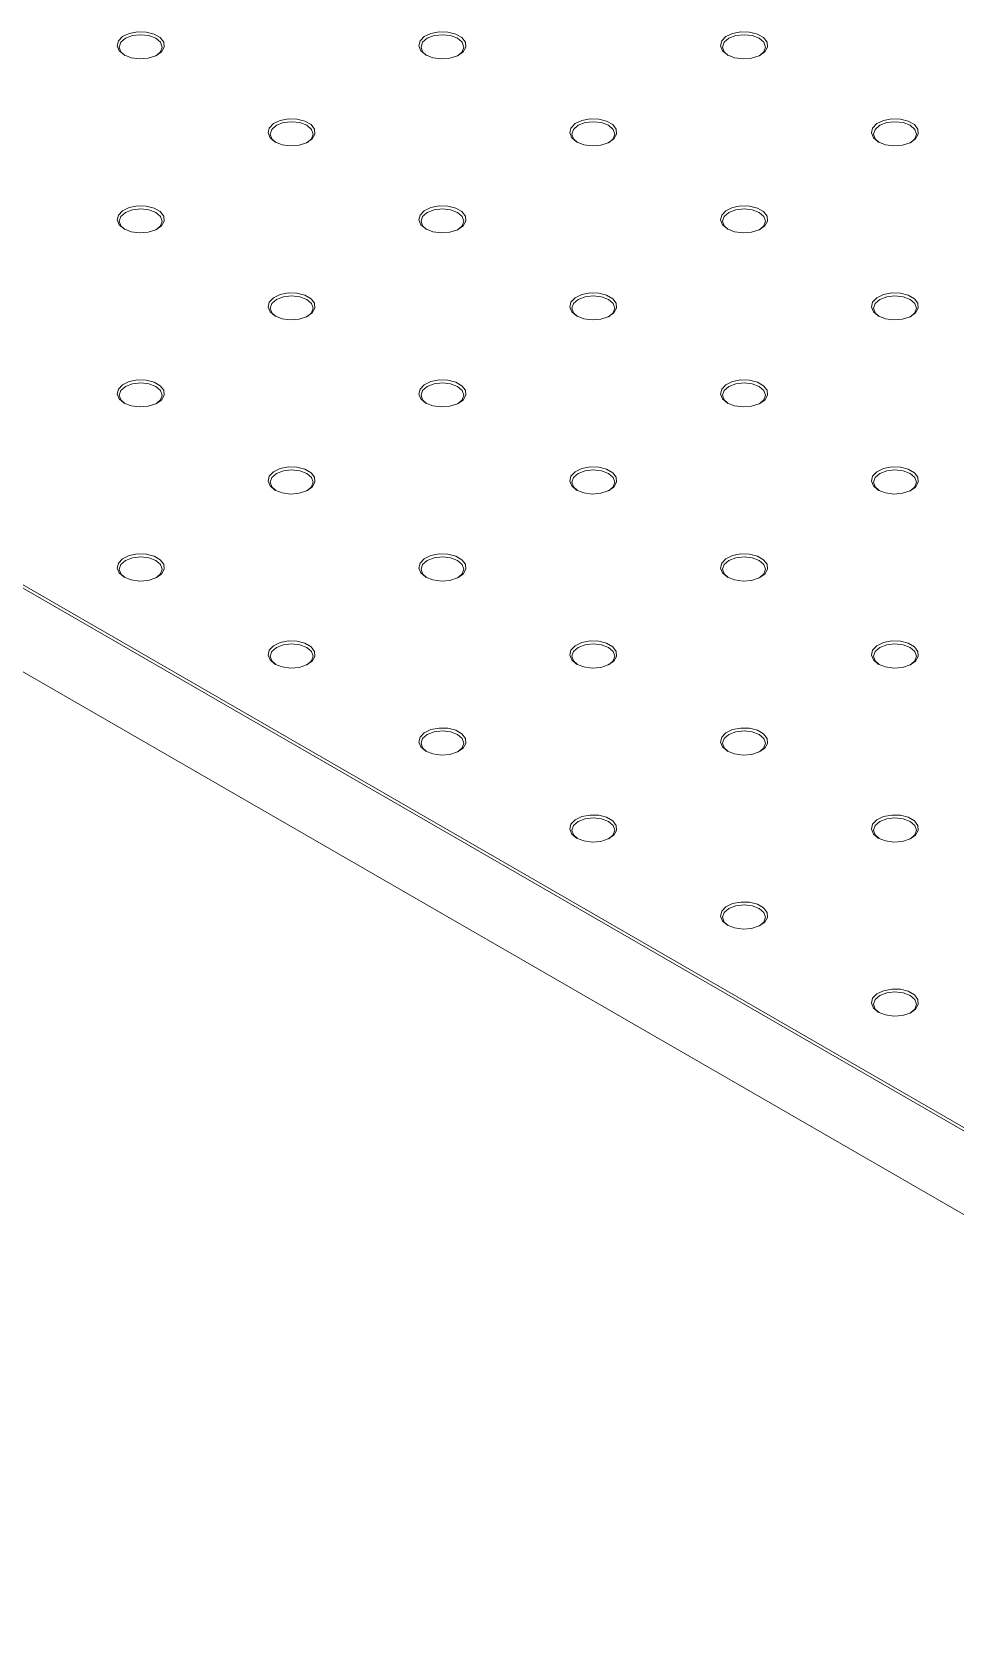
# Model space of a CAD drawing. Header units: inches. Extents: x 0.1 to 10.9, y 0 to 8.5.
# Drawn here: x 7.729 to 8.123, y 6.992 to 7.671 of the extents above; entities that cross this region are included whole.
import ezdxf

# ---------------------------------------------------------------- set-up
doc = ezdxf.new("R2010")
doc.units = ezdxf.units.IN
doc.header["$MEASUREMENT"] = 0

msp = doc.modelspace()

# ---------------------------------------------------------------- linework, layer by layer
at = {"color": 7, "linetype": 'Continuous', "lineweight": 18}
for p, q in [((9.63171, 6.33292), (7.33362, 7.65959)), ((7.33426, 7.6607), (9.63236, 6.33404)), ((7.33362, 7.62396), (9.63171, 6.29729)), ((9.63236, 6.29692), (7.33426, 7.62359))]:
    msp.add_line(p, q, dxfattribs=at)
at = {"color": 7, "linetype": 'Continuous', "lineweight": 18, "flags": 128}
for points in [[(7.76846, 7.66087), (7.76637, 7.66263), (7.76552, 7.6647), (7.76603, 7.66681), (7.76783, 7.66867), (7.77067, 7.67003), (7.77417, 7.67071), (7.77786, 7.67061), (7.78124, 7.66975), (7.78385, 7.66825), (7.78534, 7.6663), (7.78551, 7.66417), (7.78433, 7.66215), (7.78198, 7.66051), (7.77875, 7.65947), (7.77509, 7.65918), (7.7715, 7.65966), (7.76846, 7.66087)], [(7.78233, 7.66068), (7.784, 7.66221), (7.78469, 7.66423), (7.784, 7.66624), (7.78202, 7.66796), (7.77905, 7.6691), (7.77556, 7.6695), (7.77206, 7.6691), (7.7691, 7.66796), (7.76712, 7.66624), (7.76642, 7.66423), (7.76712, 7.66221), (7.76879, 7.66068)], [(7.89702, 7.66087), (7.89493, 7.66263), (7.89409, 7.6647), (7.8946, 7.66681), (7.8964, 7.66867), (7.89924, 7.67003), (7.90274, 7.67071), (7.90642, 7.67061), (7.9098, 7.66975), (7.91241, 7.66825), (7.9139, 7.6663), (7.91407, 7.66417), (7.9129, 7.66215), (7.91054, 7.66051), (7.90732, 7.65947), (7.90366, 7.65918), (7.90007, 7.65966), (7.89702, 7.66087)], [(7.91089, 7.66068), (7.91256, 7.66221), (7.91326, 7.66423), (7.91256, 7.66624), (7.91058, 7.66796), (7.90762, 7.6691), (7.90412, 7.6695), (7.90063, 7.6691), (7.89766, 7.66796), (7.89568, 7.66624), (7.89499, 7.66423), (7.89568, 7.66221), (7.89736, 7.66068)], [(8.02559, 7.66087), (8.0235, 7.66263), (8.02265, 7.6647), (8.02316, 7.66681), (8.02496, 7.66867), (8.0278, 7.67003), (8.0313, 7.67071), (8.03499, 7.67061), (8.03837, 7.66975), (8.04098, 7.66825), (8.04247, 7.6663), (8.04264, 7.66417), (8.04146, 7.66215), (8.03911, 7.66051), (8.03588, 7.65947), (8.03222, 7.65918), (8.02863, 7.65966), (8.02559, 7.66087)], [(8.03946, 7.66068), (8.04113, 7.66221), (8.04182, 7.66423), (8.04113, 7.66624), (8.03915, 7.66796), (8.03618, 7.6691), (8.03269, 7.6695), (8.02919, 7.6691), (8.02623, 7.66796), (8.02425, 7.66624), (8.02355, 7.66423), (8.02425, 7.66221), (8.02592, 7.66068)], [(7.83274, 7.62376), (7.83065, 7.62552), (7.82981, 7.62759), (7.83032, 7.6297), (7.83211, 7.63156), (7.83495, 7.63293), (7.83845, 7.6336), (7.84214, 7.6335), (7.84552, 7.63264), (7.84813, 7.63114), (7.84962, 7.62919), (7.84979, 7.62706), (7.84862, 7.62504), (7.84626, 7.6234), (7.84303, 7.62236), (7.83938, 7.62207), (7.83578, 7.62255), (7.83274, 7.62376)], [(7.84661, 7.62357), (7.84828, 7.6251), (7.84898, 7.62712), (7.84828, 7.62913), (7.8463, 7.63085), (7.84334, 7.63199), (7.83984, 7.63239), (7.83634, 7.63199), (7.83338, 7.63085), (7.8314, 7.62913), (7.8307, 7.62712), (7.8314, 7.6251), (7.83307, 7.62357)], [(7.9613, 7.62376), (7.95922, 7.62552), (7.95837, 7.62759), (7.95888, 7.6297), (7.96068, 7.63156), (7.96352, 7.63293), (7.96702, 7.6336), (7.97071, 7.6335), (7.97408, 7.63264), (7.97669, 7.63114), (7.97818, 7.62919), (7.97836, 7.62706), (7.97718, 7.62504), (7.97482, 7.6234), (7.9716, 7.62236), (7.96794, 7.62207), (7.96435, 7.62255), (7.9613, 7.62376)], [(7.97517, 7.62357), (7.97685, 7.6251), (7.97754, 7.62712), (7.97685, 7.62913), (7.97487, 7.63085), (7.9719, 7.63199), (7.96841, 7.63239), (7.96491, 7.63199), (7.96195, 7.63085), (7.95996, 7.62913), (7.95927, 7.62712), (7.95996, 7.6251), (7.96164, 7.62357)], [(8.08987, 7.62376), (8.08778, 7.62552), (8.08694, 7.62759), (8.08745, 7.6297), (8.08924, 7.63156), (8.09208, 7.63293), (8.09558, 7.6336), (8.09927, 7.6335), (8.10265, 7.63264), (8.10526, 7.63114), (8.10675, 7.62919), (8.10692, 7.62706), (8.10575, 7.62504), (8.10339, 7.6234), (8.10016, 7.62236), (8.09651, 7.62207), (8.09291, 7.62255), (8.08987, 7.62376)], [(8.10374, 7.62357), (8.10541, 7.6251), (8.10611, 7.62712), (8.10541, 7.62913), (8.10343, 7.63085), (8.10047, 7.63199), (8.09697, 7.63239), (8.09347, 7.63199), (8.09051, 7.63085), (8.08853, 7.62913), (8.08783, 7.62712), (8.08853, 7.6251), (8.0902, 7.62357)], [(7.76846, 7.58665), (7.76637, 7.58841), (7.76552, 7.59048), (7.76603, 7.59259), (7.76783, 7.59445), (7.77067, 7.59582), (7.77417, 7.59649), (7.77786, 7.59639), (7.78124, 7.59553), (7.78385, 7.59403), (7.78534, 7.59208), (7.78551, 7.58995), (7.78433, 7.58793), (7.78198, 7.58629), (7.77875, 7.58525), (7.77509, 7.58496), (7.7715, 7.58544), (7.76846, 7.58665)], [(7.78233, 7.58646), (7.784, 7.58799), (7.78469, 7.59001), (7.784, 7.59203), (7.78202, 7.59374), (7.77905, 7.59488), (7.77556, 7.59528), (7.77206, 7.59488), (7.7691, 7.59374), (7.76712, 7.59203), (7.76642, 7.59001), (7.76712, 7.58799), (7.76879, 7.58646)], [(7.89702, 7.58665), (7.89493, 7.58841), (7.89409, 7.59048), (7.8946, 7.59259), (7.8964, 7.59445), (7.89924, 7.59582), (7.90274, 7.59649), (7.90642, 7.59639), (7.9098, 7.59553), (7.91241, 7.59403), (7.9139, 7.59208), (7.91407, 7.58995), (7.9129, 7.58793), (7.91054, 7.58629), (7.90732, 7.58525), (7.90366, 7.58496), (7.90007, 7.58544), (7.89702, 7.58665)], [(7.91089, 7.58646), (7.91256, 7.58799), (7.91326, 7.59001), (7.91256, 7.59203), (7.91058, 7.59374), (7.90762, 7.59488), (7.90412, 7.59528), (7.90063, 7.59488), (7.89766, 7.59374), (7.89568, 7.59203), (7.89499, 7.59001), (7.89568, 7.58799), (7.89736, 7.58646)], [(8.02559, 7.58665), (8.0235, 7.58841), (8.02265, 7.59048), (8.02316, 7.59259), (8.02496, 7.59445), (8.0278, 7.59582), (8.0313, 7.59649), (8.03499, 7.59639), (8.03837, 7.59553), (8.04098, 7.59403), (8.04247, 7.59208), (8.04264, 7.58995), (8.04146, 7.58793), (8.03911, 7.58629), (8.03588, 7.58525), (8.03222, 7.58496), (8.02863, 7.58544), (8.02559, 7.58665)], [(8.03946, 7.58646), (8.04113, 7.58799), (8.04182, 7.59001), (8.04113, 7.59203), (8.03915, 7.59374), (8.03618, 7.59488), (8.03269, 7.59528), (8.02919, 7.59488), (8.02623, 7.59374), (8.02425, 7.59203), (8.02355, 7.59001), (8.02425, 7.58799), (8.02592, 7.58646)], [(7.83274, 7.54954), (7.83065, 7.5513), (7.82981, 7.55337), (7.83032, 7.55548), (7.83211, 7.55734), (7.83495, 7.55871), (7.83845, 7.55938), (7.84214, 7.55928), (7.84552, 7.55842), (7.84813, 7.55692), (7.84962, 7.55497), (7.84979, 7.55284), (7.84862, 7.55082), (7.84626, 7.54918), (7.84303, 7.54814), (7.83938, 7.54785), (7.83578, 7.54833), (7.83274, 7.54954)], [(7.84661, 7.54935), (7.84828, 7.55088), (7.84898, 7.5529), (7.84828, 7.55492), (7.8463, 7.55663), (7.84334, 7.55777), (7.83984, 7.55817), (7.83634, 7.55777), (7.83338, 7.55663), (7.8314, 7.55492), (7.8307, 7.5529), (7.8314, 7.55088), (7.83307, 7.54935)], [(7.9613, 7.54954), (7.95922, 7.5513), (7.95837, 7.55337), (7.95888, 7.55548), (7.96068, 7.55734), (7.96352, 7.55871), (7.96702, 7.55938), (7.97071, 7.55928), (7.97408, 7.55842), (7.97669, 7.55692), (7.97818, 7.55497), (7.97836, 7.55284), (7.97718, 7.55082), (7.97482, 7.54918), (7.9716, 7.54814), (7.96794, 7.54785), (7.96435, 7.54833), (7.9613, 7.54954)], [(7.97517, 7.54935), (7.97685, 7.55088), (7.97754, 7.5529), (7.97685, 7.55492), (7.97487, 7.55663), (7.9719, 7.55777), (7.96841, 7.55817), (7.96491, 7.55777), (7.96195, 7.55663), (7.95996, 7.55492), (7.95927, 7.5529), (7.95996, 7.55088), (7.96164, 7.54935)], [(8.08987, 7.54954), (8.08778, 7.5513), (8.08694, 7.55337), (8.08745, 7.55548), (8.08924, 7.55734), (8.09208, 7.55871), (8.09558, 7.55938), (8.09927, 7.55928), (8.10265, 7.55842), (8.10526, 7.55692), (8.10675, 7.55497), (8.10692, 7.55284), (8.10575, 7.55082), (8.10339, 7.54918), (8.10016, 7.54814), (8.09651, 7.54785), (8.09291, 7.54833), (8.08987, 7.54954)], [(8.10374, 7.54935), (8.10541, 7.55088), (8.10611, 7.5529), (8.10541, 7.55492), (8.10343, 7.55663), (8.10047, 7.55777), (8.09697, 7.55817), (8.09347, 7.55777), (8.09051, 7.55663), (8.08853, 7.55492), (8.08783, 7.5529), (8.08853, 7.55088), (8.0902, 7.54935)], [(7.76846, 7.51243), (7.76637, 7.51419), (7.76552, 7.51626), (7.76603, 7.51837), (7.76783, 7.52024), (7.77067, 7.5216), (7.77417, 7.52227), (7.77786, 7.52218), (7.78124, 7.52131), (7.78385, 7.51981), (7.78534, 7.51786), (7.78551, 7.51573), (7.78433, 7.51371), (7.78198, 7.51207), (7.77875, 7.51103), (7.77509, 7.51074), (7.7715, 7.51123), (7.76846, 7.51243)], [(7.78233, 7.51224), (7.784, 7.51377), (7.78469, 7.51579), (7.784, 7.51781), (7.78202, 7.51952), (7.77905, 7.52066), (7.77556, 7.52106), (7.77206, 7.52066), (7.7691, 7.51952), (7.76712, 7.51781), (7.76642, 7.51579), (7.76712, 7.51377), (7.76879, 7.51224)], [(7.89702, 7.51243), (7.89493, 7.51419), (7.89409, 7.51626), (7.8946, 7.51837), (7.8964, 7.52024), (7.89924, 7.5216), (7.90274, 7.52227), (7.90642, 7.52218), (7.9098, 7.52131), (7.91241, 7.51981), (7.9139, 7.51786), (7.91407, 7.51573), (7.9129, 7.51371), (7.91054, 7.51207), (7.90732, 7.51103), (7.90366, 7.51074), (7.90007, 7.51123), (7.89702, 7.51243)], [(7.91089, 7.51224), (7.91256, 7.51377), (7.91326, 7.51579), (7.91256, 7.51781), (7.91058, 7.51952), (7.90762, 7.52066), (7.90412, 7.52106), (7.90063, 7.52066), (7.89766, 7.51952), (7.89568, 7.51781), (7.89499, 7.51579), (7.89568, 7.51377), (7.89736, 7.51224)], [(8.02559, 7.51243), (8.0235, 7.51419), (8.02265, 7.51626), (8.02316, 7.51837), (8.02496, 7.52024), (8.0278, 7.5216), (8.0313, 7.52227), (8.03499, 7.52218), (8.03837, 7.52131), (8.04098, 7.51981), (8.04247, 7.51786), (8.04264, 7.51573), (8.04146, 7.51371), (8.03911, 7.51207), (8.03588, 7.51103), (8.03222, 7.51074), (8.02863, 7.51123), (8.02559, 7.51243)], [(8.03946, 7.51224), (8.04113, 7.51377), (8.04182, 7.51579), (8.04113, 7.51781), (8.03915, 7.51952), (8.03618, 7.52066), (8.03269, 7.52106), (8.02919, 7.52066), (8.02623, 7.51952), (8.02425, 7.51781), (8.02355, 7.51579), (8.02425, 7.51377), (8.02592, 7.51224)], [(7.83274, 7.47532), (7.83065, 7.47708), (7.82981, 7.47915), (7.83032, 7.48126), (7.83211, 7.48313), (7.83495, 7.48449), (7.83845, 7.48516), (7.84214, 7.48507), (7.84552, 7.48421), (7.84813, 7.4827), (7.84962, 7.48075), (7.84979, 7.47862), (7.84862, 7.4766), (7.84626, 7.47496), (7.84303, 7.47392), (7.83938, 7.47363), (7.83578, 7.47412), (7.83274, 7.47532)], [(7.84661, 7.47514), (7.84828, 7.47666), (7.84898, 7.47868), (7.84828, 7.4807), (7.8463, 7.48241), (7.84334, 7.48355), (7.83984, 7.48395), (7.83634, 7.48355), (7.83338, 7.48241), (7.8314, 7.4807), (7.8307, 7.47868), (7.8314, 7.47666), (7.83307, 7.47514)], [(7.9613, 7.47532), (7.95922, 7.47708), (7.95837, 7.47915), (7.95888, 7.48126), (7.96068, 7.48313), (7.96352, 7.48449), (7.96702, 7.48516), (7.97071, 7.48507), (7.97408, 7.48421), (7.97669, 7.4827), (7.97818, 7.48075), (7.97836, 7.47862), (7.97718, 7.4766), (7.97482, 7.47496), (7.9716, 7.47392), (7.96794, 7.47363), (7.96435, 7.47412), (7.9613, 7.47532)], [(7.97517, 7.47514), (7.97685, 7.47666), (7.97754, 7.47868), (7.97685, 7.4807), (7.97487, 7.48241), (7.9719, 7.48355), (7.96841, 7.48395), (7.96491, 7.48355), (7.96195, 7.48241), (7.95996, 7.4807), (7.95927, 7.47868), (7.95996, 7.47666), (7.96164, 7.47514)], [(8.08987, 7.47532), (8.08778, 7.47708), (8.08694, 7.47915), (8.08745, 7.48126), (8.08924, 7.48313), (8.09208, 7.48449), (8.09558, 7.48516), (8.09927, 7.48507), (8.10265, 7.48421), (8.10526, 7.4827), (8.10675, 7.48075), (8.10692, 7.47862), (8.10575, 7.4766), (8.10339, 7.47496), (8.10016, 7.47392), (8.09651, 7.47363), (8.09291, 7.47412), (8.08987, 7.47532)], [(8.10374, 7.47514), (8.10541, 7.47666), (8.10611, 7.47868), (8.10541, 7.4807), (8.10343, 7.48241), (8.10047, 7.48355), (8.09697, 7.48395), (8.09347, 7.48355), (8.09051, 7.48241), (8.08853, 7.4807), (8.08783, 7.47868), (8.08853, 7.47666), (8.0902, 7.47514)], [(7.76846, 7.43821), (7.76637, 7.43997), (7.76552, 7.44204), (7.76603, 7.44415), (7.76783, 7.44602), (7.77067, 7.44738), (7.77417, 7.44806), (7.77786, 7.44796), (7.78124, 7.4471), (7.78385, 7.44559), (7.78534, 7.44364), (7.78551, 7.44151), (7.78433, 7.43949), (7.78198, 7.43785), (7.77875, 7.43681), (7.77509, 7.43652), (7.7715, 7.43701), (7.76846, 7.43821)], [(7.78233, 7.43803), (7.784, 7.43955), (7.78469, 7.44157), (7.784, 7.44359), (7.78202, 7.4453), (7.77905, 7.44644), (7.77556, 7.44684), (7.77206, 7.44644), (7.7691, 7.4453), (7.76712, 7.44359), (7.76642, 7.44157), (7.76712, 7.43955), (7.76879, 7.43803)], [(7.89702, 7.43821), (7.89493, 7.43997), (7.89409, 7.44204), (7.8946, 7.44415), (7.8964, 7.44602), (7.89924, 7.44738), (7.90274, 7.44806), (7.90642, 7.44796), (7.9098, 7.4471), (7.91241, 7.44559), (7.9139, 7.44364), (7.91407, 7.44151), (7.9129, 7.43949), (7.91054, 7.43785), (7.90732, 7.43681), (7.90366, 7.43652), (7.90007, 7.43701), (7.89702, 7.43821)], [(7.91089, 7.43803), (7.91256, 7.43955), (7.91326, 7.44157), (7.91256, 7.44359), (7.91058, 7.4453), (7.90762, 7.44644), (7.90412, 7.44684), (7.90063, 7.44644), (7.89766, 7.4453), (7.89568, 7.44359), (7.89499, 7.44157), (7.89568, 7.43955), (7.89736, 7.43803)], [(8.02559, 7.43821), (8.0235, 7.43997), (8.02265, 7.44204), (8.02316, 7.44415), (8.02496, 7.44602), (8.0278, 7.44738), (8.0313, 7.44806), (8.03499, 7.44796), (8.03837, 7.4471), (8.04098, 7.44559), (8.04247, 7.44364), (8.04264, 7.44151), (8.04146, 7.43949), (8.03911, 7.43785), (8.03588, 7.43681), (8.03222, 7.43652), (8.02863, 7.43701), (8.02559, 7.43821)], [(8.03946, 7.43803), (8.04113, 7.43955), (8.04182, 7.44157), (8.04113, 7.44359), (8.03915, 7.4453), (8.03618, 7.44644), (8.03269, 7.44684), (8.02919, 7.44644), (8.02623, 7.4453), (8.02425, 7.44359), (8.02355, 7.44157), (8.02425, 7.43955), (8.02592, 7.43803)], [(7.83274, 7.4011), (7.83065, 7.40286), (7.82981, 7.40493), (7.83032, 7.40704), (7.83211, 7.40891), (7.83495, 7.41027), (7.83845, 7.41095), (7.84214, 7.41085), (7.84552, 7.40999), (7.84813, 7.40848), (7.84962, 7.40653), (7.84979, 7.4044), (7.84862, 7.40238), (7.84626, 7.40074), (7.84303, 7.3997), (7.83938, 7.39941), (7.83578, 7.3999), (7.83274, 7.4011)], [(7.84661, 7.40092), (7.84828, 7.40244), (7.84898, 7.40446), (7.84828, 7.40648), (7.8463, 7.40819), (7.84334, 7.40933), (7.83984, 7.40973), (7.83634, 7.40933), (7.83338, 7.40819), (7.8314, 7.40648), (7.8307, 7.40446), (7.8314, 7.40244), (7.83307, 7.40092)], [(7.9613, 7.4011), (7.95922, 7.40286), (7.95837, 7.40493), (7.95888, 7.40704), (7.96068, 7.40891), (7.96352, 7.41027), (7.96702, 7.41095), (7.97071, 7.41085), (7.97408, 7.40999), (7.97669, 7.40848), (7.97818, 7.40653), (7.97836, 7.4044), (7.97718, 7.40238), (7.97482, 7.40074), (7.9716, 7.3997), (7.96794, 7.39941), (7.96435, 7.3999), (7.9613, 7.4011)], [(7.97517, 7.40092), (7.97685, 7.40244), (7.97754, 7.40446), (7.97685, 7.40648), (7.97487, 7.40819), (7.9719, 7.40933), (7.96841, 7.40973), (7.96491, 7.40933), (7.96195, 7.40819), (7.95996, 7.40648), (7.95927, 7.40446), (7.95996, 7.40244), (7.96164, 7.40092)], [(8.08987, 7.4011), (8.08778, 7.40286), (8.08694, 7.40493), (8.08745, 7.40704), (8.08924, 7.40891), (8.09208, 7.41027), (8.09558, 7.41095), (8.09927, 7.41085), (8.10265, 7.40999), (8.10526, 7.40848), (8.10675, 7.40653), (8.10692, 7.4044), (8.10575, 7.40238), (8.10339, 7.40074), (8.10016, 7.3997), (8.09651, 7.39941), (8.09291, 7.3999), (8.08987, 7.4011)], [(8.10374, 7.40092), (8.10541, 7.40244), (8.10611, 7.40446), (8.10541, 7.40648), (8.10343, 7.40819), (8.10047, 7.40933), (8.09697, 7.40973), (8.09347, 7.40933), (8.09051, 7.40819), (8.08853, 7.40648), (8.08783, 7.40446), (8.08853, 7.40244), (8.0902, 7.40092)], [(7.89702, 7.36399), (7.89493, 7.36575), (7.89409, 7.36782), (7.8946, 7.36994), (7.8964, 7.3718), (7.89924, 7.37316), (7.90274, 7.37384), (7.90642, 7.37374), (7.9098, 7.37288), (7.91241, 7.37137), (7.9139, 7.36942), (7.91407, 7.36729), (7.9129, 7.36527), (7.91054, 7.36363), (7.90732, 7.36259), (7.90366, 7.3623), (7.90007, 7.36279), (7.89702, 7.36399)], [(7.91089, 7.36381), (7.91256, 7.36533), (7.91326, 7.36735), (7.91256, 7.36937), (7.91058, 7.37108), (7.90762, 7.37222), (7.90412, 7.37262), (7.90063, 7.37222), (7.89766, 7.37108), (7.89568, 7.36937), (7.89499, 7.36735), (7.89568, 7.36533), (7.89736, 7.36381)], [(8.02559, 7.36399), (8.0235, 7.36575), (8.02265, 7.36782), (8.02316, 7.36994), (8.02496, 7.3718), (8.0278, 7.37316), (8.0313, 7.37384), (8.03499, 7.37374), (8.03837, 7.37288), (8.04098, 7.37137), (8.04247, 7.36942), (8.04264, 7.36729), (8.04146, 7.36527), (8.03911, 7.36363), (8.03588, 7.36259), (8.03222, 7.3623), (8.02863, 7.36279), (8.02559, 7.36399)], [(8.03946, 7.36381), (8.04113, 7.36533), (8.04182, 7.36735), (8.04113, 7.36937), (8.03915, 7.37108), (8.03618, 7.37222), (8.03269, 7.37262), (8.02919, 7.37222), (8.02623, 7.37108), (8.02425, 7.36937), (8.02355, 7.36735), (8.02425, 7.36533), (8.02592, 7.36381)], [(7.9613, 7.32688), (7.95922, 7.32864), (7.95837, 7.33072), (7.95888, 7.33283), (7.96068, 7.33469), (7.96352, 7.33605), (7.96702, 7.33673), (7.97071, 7.33663), (7.97408, 7.33577), (7.97669, 7.33426), (7.97818, 7.33231), (7.97836, 7.33018), (7.97718, 7.32816), (7.97482, 7.32652), (7.9716, 7.32548), (7.96794, 7.32519), (7.96435, 7.32568), (7.9613, 7.32688)], [(7.97517, 7.3267), (7.97685, 7.32822), (7.97754, 7.33024), (7.97685, 7.33226), (7.97487, 7.33397), (7.9719, 7.33511), (7.96841, 7.33552), (7.96491, 7.33511), (7.96195, 7.33397), (7.95996, 7.33226), (7.95927, 7.33024), (7.95996, 7.32822), (7.96164, 7.3267)], [(8.08987, 7.32688), (8.08778, 7.32864), (8.08694, 7.33072), (8.08745, 7.33283), (8.08924, 7.33469), (8.09208, 7.33605), (8.09558, 7.33673), (8.09927, 7.33663), (8.10265, 7.33577), (8.10526, 7.33426), (8.10675, 7.33231), (8.10692, 7.33018), (8.10575, 7.32816), (8.10339, 7.32652), (8.10016, 7.32548), (8.09651, 7.32519), (8.09291, 7.32568), (8.08987, 7.32688)], [(8.10374, 7.3267), (8.10541, 7.32822), (8.10611, 7.33024), (8.10541, 7.33226), (8.10343, 7.33397), (8.10047, 7.33511), (8.09697, 7.33552), (8.09347, 7.33511), (8.09051, 7.33397), (8.08853, 7.33226), (8.08783, 7.33024), (8.08853, 7.32822), (8.0902, 7.3267)], [(8.02559, 7.28977), (8.0235, 7.29153), (8.02265, 7.29361), (8.02316, 7.29572), (8.02496, 7.29758), (8.0278, 7.29894), (8.0313, 7.29962), (8.03499, 7.29952), (8.03837, 7.29866), (8.04098, 7.29715), (8.04247, 7.2952), (8.04264, 7.29307), (8.04146, 7.29105), (8.03911, 7.28941), (8.03588, 7.28838), (8.03222, 7.28808), (8.02863, 7.28857), (8.02559, 7.28977)], [(8.03946, 7.28959), (8.04113, 7.29111), (8.04182, 7.29313), (8.04113, 7.29515), (8.03915, 7.29686), (8.03618, 7.298), (8.03269, 7.29841), (8.02919, 7.298), (8.02623, 7.29686), (8.02425, 7.29515), (8.02355, 7.29313), (8.02425, 7.29111), (8.02592, 7.28959)], [(8.08987, 7.25266), (8.08778, 7.25442), (8.08694, 7.2565), (8.08745, 7.25861), (8.08924, 7.26047), (8.09208, 7.26183), (8.09558, 7.26251), (8.09927, 7.26241), (8.10265, 7.26155), (8.10526, 7.26004), (8.10675, 7.25809), (8.10692, 7.25596), (8.10575, 7.25394), (8.10339, 7.2523), (8.10016, 7.25127), (8.09651, 7.25097), (8.09291, 7.25146), (8.08987, 7.25266)], [(8.10374, 7.25248), (8.10541, 7.254), (8.10611, 7.25602), (8.10541, 7.25804), (8.10343, 7.25975), (8.10047, 7.26089), (8.09697, 7.2613), (8.09347, 7.26089), (8.09051, 7.25975), (8.08853, 7.25804), (8.08783, 7.25602), (8.08853, 7.254), (8.0902, 7.25248)]]:
    msp.add_lwpolyline(points, dxfattribs=at)

doc.saveas('drawing.dxf')
